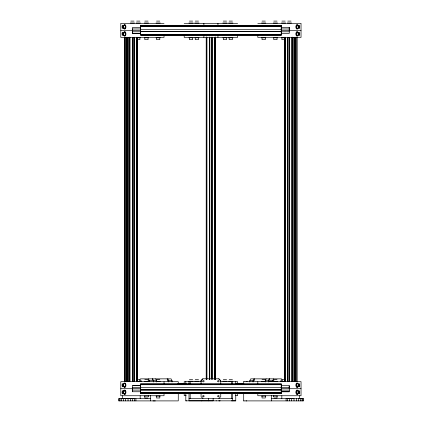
<?xml version="1.0" encoding="UTF-8"?>
<svg xmlns="http://www.w3.org/2000/svg" width="422" height="422" viewBox="0 0 422 422"><rect width="100%" height="100%" fill="white"/><g stroke="black" fill="none" stroke-linecap="round" stroke-linejoin="round"><path stroke-width="0.63" d="M119.088 400.895L119.088 398.553M120.017 400.895L120.017 398.553M121.494 400.895L121.494 398.553M123.414 400.895L123.414 398.553M125.645 400.9L125.645 398.553M128.04 400.9L128.04 398.553M130.435 400.9L130.435 398.553M178.263 384.268L178.263 381.673L120.797 381.673L120.797 395.741L164.026 395.741L164.026 393.394L140.579 393.394L140.579 391.753L132.603 391.748L132.577 385.666L140.573 385.661L140.579 384.015L164.026 384.015L164.026 381.673M301.034 30.384L281.252 30.384L281.252 35.073L140.573 35.073L140.573 33.433L132.598 33.433L132.571 27.346L140.568 27.34L140.573 25.695L281.252 25.695L281.252 35.042M132.666 400.9L132.666 398.553M134.576 400.9L134.576 398.553L118.767 398.553L118.767 400.895L178.263 400.9L178.263 393.362M135.91 400.9L135.916 398.553M139.518 381.673L139.518 380.734L140.457 378.856L171.1 378.856L172.034 380.734L172.034 382.01M140.573 391.748L140.573 385.661L132.577 385.666M140.573 28.981L132.571 28.986L132.598 33.433L140.568 33.428L140.568 27.34M150.39 400.9L150.39 395.308M186.492 400.842L185.807 400.842L185.807 393.151M185.807 384.178L185.807 381.615M189.014 393.304L189.014 400.842L212.936 400.842M189.014 384.215L189.014 381.615M190.185 398.5L190.185 393.304M190.185 384.215L190.185 381.615M208.436 400.842L208.436 398.5M213.126 400.842L213.126 398.5M232.548 393.304L232.548 400.847L235.756 400.842L235.756 393.151M271.589 400.9L271.589 398.553L303.233 398.553L303.233 400.895L243.705 400.9L243.705 393.362M164.242 393.394L281.258 393.394L281.258 387.306L281.258 384.015L164.242 384.015M281.258 30.389L281.252 25.695M281.258 385.661L289.228 385.661L289.228 388.709L301.034 388.704M289.376 30.384L289.228 27.34L281.258 27.34M122.385 26.866L122.654 25.932L123.467 25.932L123.198 26.866L123.467 27.805L122.654 27.805L122.385 26.866L123.198 26.866M123.192 27.805L123.461 26.866L123.192 25.932M122.385 33.902L122.654 32.969L123.467 32.969L123.198 33.902L123.467 34.836L122.654 34.836L122.385 33.902L123.198 33.902M123.192 34.836L123.461 33.902L123.192 32.969M122.391 385.191L122.66 384.257L123.472 384.257L123.203 385.191L123.472 386.125L122.66 386.125L122.391 385.191L123.203 385.191M123.198 386.125L123.467 385.191L123.198 384.257M122.391 392.223L122.66 391.289L123.472 391.289L123.203 392.223L123.472 393.156L122.66 393.156L122.391 392.223L123.203 392.223M123.198 393.156L123.467 392.223L123.198 391.289M298.359 27.805L298.628 26.866L298.359 25.932M299.441 26.866L299.172 27.805L298.634 27.805L298.365 26.866L298.634 25.932L299.172 25.932L299.441 26.866L298.628 26.866M298.359 34.836L298.628 33.902L298.359 32.969M299.441 33.902L299.172 34.836L298.634 34.836L298.365 33.902L298.634 32.969L299.172 32.969L299.441 33.902L298.628 33.902M298.639 384.257L298.365 385.191L298.639 386.125M298.634 385.191L298.365 386.125L299.177 386.125L299.446 385.191L299.177 384.257L298.365 384.257L298.634 385.191L299.446 385.191M298.639 391.289L298.365 392.223L298.639 393.156M298.634 392.223L298.365 393.156L299.177 393.156L299.446 392.223L299.177 391.289L298.365 391.289L298.634 392.223L299.446 392.223M249.798 382.01L249.798 380.734L250.737 378.856L281.521 378.856L282.46 380.734L282.46 381.673M253.047 382.01L253.047 380.734L253.986 378.856M253.321 381.593L254.688 378.856M265.232 382.01L265.232 380.734L266.166 378.856M269.415 378.856L268.476 380.734L268.476 382.01M269.489 378.856L268.55 380.734L268.545 381.673L272.612 381.673L272.612 380.734L273.551 378.856M148.206 396.443L148.713 395.857M273.277 381.087L273.783 380.502M280.788 381.087L281.295 380.502L281.801 381.087L280.641 381.087M202.94 378.803L201.062 380.681L201.062 384.505M218.881 398.5L220.759 396.622L220.759 392.798M246.047 400.9L246.733 400.9M232.469 400.842L231.377 400.847M243.7 400.9L244.016 400.9M232.554 381.615L232.543 384.215M246.047 381.673L247.218 381.673M130.767 21.1L134.048 21.1M136.628 21.1L139.909 21.1M144.793 21.1L148.075 21.1M156.515 21.1L159.796 21.1M189.383 21.1L192.664 21.1M195.244 21.1L198.525 21.1M223.296 21.1L226.577 21.1M229.157 21.1L232.443 21.1M262.03 21.1L265.311 21.1M273.751 21.1L277.032 21.1M281.917 21.1L285.198 21.1M287.778 21.1L291.059 21.1M130.298 22.978L134.518 22.978M136.158 22.978L140.378 22.978M144.324 22.978L148.544 22.978M156.045 22.978L160.265 22.978M188.914 22.978L193.134 22.978M194.774 22.978L198.994 22.978M222.827 22.978L227.047 22.978M228.687 22.978L232.907 22.978M261.561 22.978L265.781 22.978M273.282 22.978L277.502 22.978M281.448 22.978L285.668 22.978M287.308 22.978L291.528 22.978M164.021 23.352L120.792 23.352L120.792 37.421L164.021 37.421L164.021 35.073M184.203 23.352L237.618 23.352M257.805 23.352L301.034 23.352L301.034 37.421L257.805 37.421L257.805 35.073M140.573 25.774L281.252 25.774M140.573 25.832L281.252 25.832M140.573 25.9L281.252 25.9M140.573 25.985L281.252 25.985M140.573 26.08L281.252 26.08M140.573 26.18L281.252 26.18M140.573 26.291L281.252 26.291M140.573 26.401L281.252 26.401M281.258 28.986L289.228 28.986M140.573 29.329L281.252 29.329M120.792 30.384L140.568 30.379M140.573 31.439L281.252 31.486M281.252 31.508L140.573 31.566L281.252 31.639M132.598 31.787L140.568 31.787M281.252 31.787L289.255 31.787M281.258 33.428L289.255 33.422L289.255 30.379M140.573 34.372L281.252 34.372M140.573 34.483L281.252 34.483M140.573 34.588L281.252 34.588M140.573 34.688L281.252 34.688M140.573 34.783L281.252 34.783M140.573 34.868L281.252 34.868M281.252 34.942L140.573 35L140.573 25.731M136.754 37.795L140.378 37.795M144.324 37.795L148.544 37.795M156.045 37.795L160.265 37.795M188.914 37.795L193.134 37.795M194.774 37.795L198.994 37.795M222.827 37.795L227.047 37.795M228.687 37.795L232.907 37.795M261.561 37.795L265.781 37.795M273.282 37.795L277.502 37.795M281.448 37.795L285.024 37.795M136.849 39.668L139.909 39.668L139.909 37.795M285.14 39.668L281.917 39.668L281.917 37.795M189.383 379.367L192.664 379.367M195.244 379.367L198.525 379.367M223.296 379.367L226.577 379.367M229.157 379.367L232.438 379.367M136.855 379.42L139.914 379.42M144.799 379.42L148.08 379.42M156.52 379.42L159.801 379.42M262.03 379.42L265.311 379.42M273.751 379.42L277.038 379.42M281.917 379.42L284.982 379.42M148.428 378.856L149.367 380.734L156.604 380.734L156.604 382.01M167.85 378.856L168.789 380.734L172.034 380.734M249.798 380.734L253.047 380.734M265.232 380.734L272.612 380.734M141.344 381.087L140.183 381.087L140.69 380.502L141.196 381.087M147.689 381.087L148.85 381.087M273.129 381.087L274.289 381.087M136.807 381.298L139.861 381.298M144.329 381.298L148.549 381.298M156.05 381.298L160.27 381.298M188.914 381.24L193.134 381.24M194.774 381.24L198.994 381.24M222.827 381.24L227.047 381.24M228.687 381.24L232.907 381.24M261.561 381.298L265.781 381.298M273.287 381.298L277.507 381.298M282.091 381.298L285.072 381.298M201.32 381.615L184.203 381.615L184.203 383.962M220.495 381.615L237.618 381.615L237.618 383.962M243.705 384.268L243.705 381.673L301.034 381.673L301.034 395.741L257.81 395.741L257.81 393.394M243.7 381.673L244.016 381.673M177.63 383.962L186.176 383.962M235.418 383.962L243.963 383.962M140.579 384.094L281.258 384.094M140.579 384.152L281.258 384.22M140.579 384.305L281.258 384.305M140.579 384.4L281.258 384.4M140.579 384.5L281.258 384.5M140.579 384.611L281.258 384.611M140.579 384.722L281.258 384.722M132.577 387.306L140.579 387.301M281.258 387.306L289.228 387.306M140.579 387.649L281.258 387.649M120.797 388.704L140.573 388.699M132.603 388.704L132.603 391.753M281.258 388.704L289.228 388.709L289.228 385.661M140.579 389.759L281.258 389.764L140.579 389.807M140.579 389.859L281.258 389.891M140.579 389.96L281.258 389.96M132.603 390.107L140.573 390.107M281.258 390.107L289.26 390.107M289.26 391.748L281.258 391.748L289.26 391.743L289.381 388.704M140.579 392.692L281.258 392.692M140.579 392.803L281.258 392.803M140.579 392.908L281.258 392.908M140.579 393.009L281.258 393.009M140.579 393.104L281.258 393.104M140.579 393.188L281.258 393.188M140.579 393.262L281.258 393.262M186.207 395.683L184.203 395.683L184.203 393.341M235.555 395.683L237.618 395.683L237.618 393.341M144.329 396.116L148.549 396.116M156.05 396.116L160.27 396.116M261.561 396.116L265.781 396.116M273.287 396.116L277.507 396.116M148.08 397.988L144.799 397.988L144.799 396.116M273.751 397.988L277.038 397.988L277.038 396.116M150.39 398.553L122.438 398.553L122.438 395.741M189.014 398.5L232.548 398.5M299.224 398.553L303.233 398.553M185.807 400.842L235.756 400.842M216.09 400.842L216.402 400.842M218.749 400.842L219.994 400.842L219.672 400.842M303.233 400.895L302.927 400.895L302.927 398.553M201.494 400.842L201.816 400.842M152.975 400.9L155.317 400.9M218.738 378.803L219.862 379.927M202.94 398.5L201.062 396.622L201.062 392.798M273.277 395.857L273.783 396.443M148.201 380.502L148.708 381.087M167.144 378.856L168.515 381.593M155.665 378.856L156.604 380.734M152.49 378.856L153.429 380.734L153.429 381.673M152.416 378.856L153.355 380.734L153.355 382.01M287.593 206.696L287.735 381.409M209.523 345.091L209.555 379.378M302.01 398.553L302.01 400.895M300.543 398.553L300.543 400.895M299.562 395.741L299.562 398.553M298.634 398.553L298.634 400.895M296.982 37.252L296.961 381.409M296.914 37.252L296.893 381.409M296.402 398.553L296.402 400.895M295.447 37.252L295.447 381.409M295.184 37.252L295.147 381.409M295.041 37.252L295.041 381.409M295.01 381.409L294.931 37.252L294.925 381.409M294.392 37.252L294.392 381.409M294.013 400.895L294.007 398.553L286.09 398.553L286.095 400.9M292.789 37.252L292.789 381.409M292.699 37.252L292.699 381.409M292.604 37.252L292.604 381.409M292.499 37.252L292.499 381.409M292.393 37.252L292.393 381.409M292.282 37.252L292.282 381.409M292.172 37.252L292.172 381.409M292.066 37.252L292.066 381.409M291.966 37.252L291.966 381.409M291.613 398.553L291.613 400.895M289.682 37.252L289.661 381.409M289.429 37.252L289.429 381.409M289.381 398.553L289.381 400.895M289.228 27.34L289.228 30.384M289.049 37.252L289.049 381.409M287.846 37.252L287.851 381.409M287.778 37.236L287.778 381.652M287.598 37.252L287.598 381.409M287.461 398.553L287.461 400.9M285.061 37.252L285.061 381.409M284.971 37.252L284.971 381.409M284.892 37.252L284.824 381.409M284.771 37.252L284.803 381.409M284.723 37.252L284.713 381.409M281.822 395.741L281.822 398.553M281.258 384.052L281.258 393.32L140.579 393.32L140.579 384.052M277.032 37.795L277.032 39.668L273.751 39.668L273.751 37.795M271.589 395.308L271.589 398.553M265.311 37.795L265.311 39.668L262.03 39.668L262.03 37.795M265.311 396.116L265.311 397.988L262.03 397.988L262.03 396.116M257.81 381.673L257.81 384.015M237.618 35.073L237.618 37.421L184.203 37.421L184.203 35.073M235.75 381.615L235.756 384.178M232.443 37.795L232.443 39.668L229.157 39.668L229.157 37.795M231.377 381.615L231.377 384.215M231.377 393.304L231.377 398.5M226.577 37.795L226.577 39.668L223.296 39.668L223.296 37.795M220.759 384.505L220.759 380.681L218.881 378.803L202.792 378.803L200.919 380.681L200.919 381.615M217.947 23.352L217.947 25.695M217.947 35.073L217.947 37.421M215.552 379.378L215.552 37.194L215.473 379.378M215.415 37.194L215.415 379.378M215.347 37.194L215.347 379.378M215.262 37.194L215.262 379.378M215.167 37.194L215.167 379.378M215.067 37.194L215.067 379.378M214.956 37.194L214.956 379.378M214.851 37.194L214.851 379.378M212.044 37.194L212.044 379.378M212.013 37.194L211.944 379.378L211.928 37.194M209.808 37.194L209.76 379.378M209.718 37.194L209.713 379.378M209.607 37.178L209.644 379.378M206.875 37.194L206.875 379.378M206.764 37.194L206.764 379.378M206.659 37.194L206.659 379.378M206.558 37.194L206.558 379.378M206.463 37.194L206.463 379.378M206.379 37.194L206.379 379.378M206.305 37.194L206.305 379.378M206.205 37.194L206.205 379.378M203.879 23.352L203.879 25.695M203.879 35.073L203.879 37.421M198.525 37.795L198.525 39.668L195.244 39.668L195.244 37.795M192.664 37.795L192.664 39.668L189.383 39.668L189.383 37.795M168.789 380.734L168.789 382.01M159.801 396.116L159.801 397.988L156.52 397.988L156.52 396.116M159.796 37.795L159.796 39.668L156.515 39.668L156.515 37.795M149.367 380.734L149.367 381.673M148.075 37.795L148.075 39.668L144.793 39.668L144.793 37.795M140.178 395.741L140.178 398.553M137.145 37.252L137.134 381.409M137.044 37.252L137.097 381.409M136.976 37.252L136.976 381.409M136.897 37.252L136.897 381.409M136.807 37.252L136.807 381.409M134.27 37.252L134.27 381.409M132.825 37.252L132.825 381.409M132.439 37.252L132.439 381.409M129.902 37.252L129.902 381.409M129.802 37.252L129.802 381.409M129.696 37.252L129.696 381.409M129.591 37.252L129.591 381.409M129.48 37.252L129.48 381.409M129.369 37.252L129.369 381.409M129.264 37.252L129.264 381.409M129.169 37.252L129.169 381.409M129.079 37.252L129.079 381.409M129.005 37.252L128.942 381.409M127.476 37.252L127.476 381.409M126.932 37.252L126.927 381.409L126.858 37.252M126.832 37.252L126.832 381.409M126.421 37.252L126.421 381.409M125.044 37.252L125.044 381.409M124.954 37.252L124.923 381.409M124.886 37.252L124.88 381.409M297.494 35.712A2.11 1.055 -90 0 1 296.102 35.137A2.11 1.055 -90 0 1 296.265 32.304A2.11 1.055 -90 0 1 297.689 32.389M298.037 35.374A2.11 1.055 -90 0 1 296.545 35.416A2.11 1.055 -90 0 1 296.524 32.431A2.11 1.055 -90 0 1 298.016 32.389M296.872 34.372A0.939 0.469 -90 0 1 296.872 33.433M297.689 35.321A1.641 0.823 -90 0 1 296.466 34.119A1.641 0.823 -90 0 1 297.494 32.315M297.71 28.337A2.11 1.055 -90 0 1 296.286 28.506A2.11 1.055 -90 0 1 296.08 25.684A2.11 1.055 -90 0 1 297.468 25.025M298.037 28.337A2.11 1.055 -90 0 1 296.545 28.379A2.11 1.055 -90 0 1 296.524 25.399A2.11 1.055 -90 0 1 298.016 25.352M296.872 27.335A0.939 0.469 -90 0 1 296.872 26.401M297.494 28.453A1.641 0.823 -90 0 1 296.466 26.655A1.641 0.823 -90 0 1 297.689 25.447M124.669 32.995A0.939 0.469 -90 0 1 124.78 33.09M124.115 32.431A2.11 1.055 -90 0 1 125.608 32.389A2.11 1.055 -90 0 1 125.629 35.374A2.11 1.055 -90 0 1 124.137 35.416M123.788 32.431A2.11 1.055 -90 0 1 125.281 32.389A2.11 1.055 -90 0 1 125.302 35.374A2.11 1.055 -90 0 1 123.81 35.416M124.332 32.315A1.641 0.823 -90 0 1 125.36 34.119A1.641 0.823 -90 0 1 124.137 35.321M124.115 25.399A2.11 1.055 -90 0 1 125.608 25.352A2.11 1.055 -90 0 1 125.629 28.337A2.11 1.055 -90 0 1 124.137 28.379M123.788 25.399A2.11 1.055 -90 0 1 125.281 25.352A2.11 1.055 -90 0 1 125.302 28.337A2.11 1.055 -90 0 1 123.81 28.379M124.78 27.678A0.939 0.469 -90 0 1 124.669 27.773M124.137 25.447A1.641 0.823 -90 0 1 125.36 26.655A1.641 0.823 -90 0 1 124.332 28.453M167.713 380.528A0.702 0.353 -90 0 1 167.967 381.219M124.675 391.315A0.939 0.469 -90 0 1 124.785 391.41M123.957 391.194A2.11 1.055 -90 0 1 125.545 390.587A2.11 1.055 -90 0 1 125.566 393.821A2.11 1.055 -90 0 1 123.973 393.304M123.63 391.194A2.11 1.055 -90 0 1 125.218 390.587A2.11 1.055 -90 0 1 125.244 393.821A2.11 1.055 -90 0 1 123.646 393.304M123.973 391.062A1.641 0.823 -90 0 1 125.081 390.967A1.641 0.823 -90 0 1 125.223 393.167A1.641 0.823 -90 0 1 124.142 393.647M124.121 383.719A2.11 1.055 -90 0 1 125.893 384.611A2.11 1.055 -90 0 1 124.617 387.232M124.363 387.032A2.11 1.055 -90 0 1 124.142 386.705M123.794 383.719A2.11 1.055 -90 0 1 125.287 383.677A2.11 1.055 -90 0 1 125.308 386.657A2.11 1.055 -90 0 1 123.815 386.705M124.142 383.767A1.641 0.823 -90 0 1 125.366 384.975A1.641 0.823 -90 0 1 124.337 386.774M253.912 380.85A0.702 0.353 -90 0 1 254.218 380.502M297.499 394.032A2.11 1.055 -90 0 1 296.049 393.304A2.11 1.055 -90 0 1 296.418 390.413A2.11 1.055 -90 0 1 297.863 391.141M298.037 393.694A2.11 1.055 -90 0 1 296.481 393.605A2.11 1.055 -90 0 1 296.666 390.514A2.11 1.055 -90 0 1 298.185 391.141M296.877 392.692A0.939 0.469 -90 0 1 296.877 391.753M297.695 393.647A1.641 0.823 -90 0 1 296.608 393.167A1.641 0.823 -90 0 1 296.756 390.967A1.641 0.823 -90 0 1 297.863 391.062M297.716 386.657A2.11 1.055 -90 0 1 296.291 386.826A2.11 1.055 -90 0 1 296.086 384.004A2.11 1.055 -90 0 1 297.473 383.345M298.037 386.657A2.11 1.055 -90 0 1 296.545 386.705A2.11 1.055 -90 0 1 296.524 383.719A2.11 1.055 -90 0 1 298.016 383.677M296.877 385.655A0.939 0.469 -90 0 1 296.877 384.722M297.494 386.774A1.641 0.823 -90 0 1 296.466 384.975A1.641 0.823 -90 0 1 297.695 383.767M220.616 381.615L220.616 380.681L220.616 381.615M292.926 381.409L292.926 37.252L292.863 381.409M134.064 381.409L134.043 37.252L134.032 381.409M299.483 35.063A1.641 0.823 -90 0 0 299.114 32.315A1.641 0.823 -90 0 0 298.111 34.324A1.641 0.823 -90 0 0 299.483 35.063M299.483 28.026A1.641 0.823 -90 0 0 299.114 25.283A1.641 0.823 -90 0 0 298.111 27.293A1.641 0.823 -90 0 0 299.483 28.026M123.504 35.063A1.641 0.823 -90 0 0 123.134 32.315A1.641 0.823 -90 0 0 122.132 34.324A1.641 0.823 -90 0 0 123.504 35.063M123.504 28.026A1.641 0.823 -90 0 0 123.134 25.283A1.641 0.823 -90 0 0 122.132 27.293A1.641 0.823 -90 0 0 123.504 28.026M123.509 393.383A1.641 0.823 -90 0 0 123.14 390.64A1.641 0.823 -90 0 0 122.137 392.65A1.641 0.823 -90 0 0 123.509 393.383M123.509 386.352A1.641 0.823 -90 0 0 123.14 383.603A1.641 0.823 -90 0 0 122.137 385.613A1.641 0.823 -90 0 0 123.509 386.352M299.488 393.383A1.641 0.823 -90 0 0 299.119 390.64A1.641 0.823 -90 0 0 298.111 392.65A1.641 0.823 -90 0 0 299.488 393.383M299.488 386.352A1.641 0.823 -90 0 0 299.119 383.603A1.641 0.823 -90 0 0 298.111 385.613A1.641 0.823 -90 0 0 299.488 386.352M203.056 396.764A0.702 0.702 0 0 0 204.111 396.152A0.702 0.702 0 0 0 203.056 395.546A0.702 0.702 0 0 0 203.056 396.764M202.919 381.657A0.702 0.702 0 0 0 204.09 381.314A0.702 0.702 0 0 0 203.209 380.47A0.702 0.702 0 0 0 202.919 381.657M217.916 381.646A0.702 0.702 0 0 0 219.092 381.33A0.702 0.702 0 0 0 218.232 380.47A0.702 0.702 0 0 0 217.916 381.646M218.058 396.764A0.702 0.702 0 0 0 219.118 396.152A0.702 0.702 0 0 0 218.058 395.546A0.702 0.702 0 0 0 218.058 396.764"/></g></svg>
